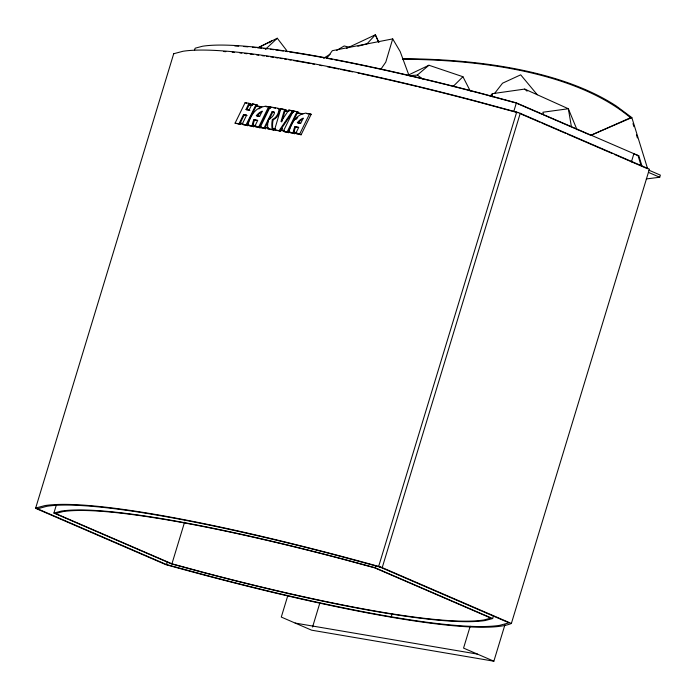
<?xml version="1.0" encoding="UTF-8"?>
<svg xmlns="http://www.w3.org/2000/svg" width="696" height="696" viewBox="0 0 696 696"><rect width="100%" height="100%" fill="white"/><g stroke="black" fill="none" stroke-linecap="round" stroke-linejoin="round"><path stroke-width="1.04" d="M492.281 96.822L492.35 93.673L524.714 89.079L568.345 108.75L576.993 129.7M253.875 125.115L253.657 126.707L252.161 126.054L252.378 124.462A13.99 9.544 -66.6 0 1 253.875 119.738L257.729 120.338L254.71 126.489L260.113 127.803L260.617 126.776L259.869 126.454L268.926 107.993L270.448 108.254M253.805 125.619L253.126 124.793A13.99 9.544 -66.6 0 1 254.623 120.06L257.52 120.495M294.66 133.684L293.173 133.04L293.39 131.448A13.99 9.544 -66.6 0 1 294.887 126.716L298.741 127.316L295.722 133.475L301.116 134.78L311.182 114.274L305.614 113.109L301.238 114.361A18.862 12.867 -66.6 0 0 289.623 129.491L288.997 132.327L294.66 133.684L294.887 132.092M294.817 132.597L294.138 131.77A13.99 9.544 -66.6 0 1 295.626 127.037L298.532 127.481M253.657 126.707L247.985 125.35L248.611 122.513A18.862 12.867 -66.6 0 1 260.234 107.384L265.776 106.149L270.178 107.288L269.674 108.315L268.926 107.993M282.506 128.499L280.618 131.292L274.563 129.874L280.836 108.715L286.126 110.003L285.812 111.064L285.064 110.742L281.75 121.931M284.629 109.359L281.001 121.609L288.805 110.072L292.607 110.716L279.122 130.648L274.563 129.874M326.702 58.307L332.357 50.669L392.701 38.898L385.784 62.118L380.834 69.269M35.679 508.037L173.704 53.731L182.952 51.278A437.332 52.539 16.9 0 1 476.673 101.268L516.684 112.117A4.75 0.574 16.9 0 1 520.243 113.317L649.403 169.154L511.377 623.459A437.332 52.539 16.9 0 1 165.831 564.647L36.688 508.811A4.794 0.574 16.9 0 1 35.679 508.037L44.927 505.583A437.332 52.539 16.9 0 1 380.729 566.979L378.65 566.422L516.684 112.117M493.603 615.438L492.655 618.553L485.234 620.519A419.514 50.399 16.9 0 1 203.484 572.564L171.416 563.873L53.897 513.065L56.428 504.748M194.506 50.277L195.132 48.198L202.562 46.232A419.514 50.399 16.9 0 1 484.312 94.186L516.38 102.877L638.806 155.808L641.851 165.665M166.527 564.552L37.523 508.776L46.971 506.27A435.104 52.27 16.9 0 1 339.196 556.008L380.033 567.075L509.037 622.85L499.58 625.356A435.104 52.27 16.9 0 1 207.356 575.609L166.527 564.552L167.475 561.428M171.938 563.803L55.654 513.526L62.858 511.621A417.844 50.199 16.9 0 1 343.485 559.384L374.622 567.823L490.906 618.1L483.694 620.005A417.844 50.199 16.9 0 1 203.067 572.242L171.938 563.803L184.571 522.209M287.926 595.228L281.288 617.074L311.599 630.176L493.864 661.2L504.931 624.79M312.548 627.053L319.812 603.127M492.655 618.553L375.144 567.745L375.77 565.665M513.857 111.195L516.38 102.877M511.377 623.459L382.217 567.623L520.243 113.317M391.23 616.813L392.179 613.689M470.192 626.252L463.553 648.098L493.864 661.2M631.368 162.003L633.899 153.685M646.297 178.95L659.721 177.245L660.365 175.131L648.889 170.172M246.027 109.455L248.933 103.286L250.43 103.93L249.942 104.957L249.194 104.635L246.775 109.777L246.027 109.455L249.151 109.985L252.17 103.834L257.564 105.148L257.068 106.175L256.319 105.844L247.254 124.306L248.002 124.627L247.498 125.654L242.104 124.349L246.636 115.118L243.504 114.588L238.98 123.81L235.074 123.149L245.14 102.643L248.933 103.286M243.061 123.792L240.224 123.114L244.252 114.91L246.34 115.258M235.074 123.149L240.468 124.462L240.973 123.436M242.104 124.349L246.01 125.01L256.076 104.504M254.71 126.489L258.616 127.159L268.682 106.645M268.09 128.047L266.037 127.699L265.533 128.725L260.139 127.411L270.205 106.906L277.965 108.219A2.271 1.549 -66.6 0 1 278.974 109.785A9.179 6.264 -66.6 0 1 272.371 119.494A22.194 15.138 -66.6 0 0 271.997 127.925L272.249 129.473L273.745 130.126L272.745 128.247A22.194 15.138 -66.6 0 1 273.11 119.816A9.179 6.264 -66.6 0 0 279.722 110.107L280.436 110.003A2.271 1.549 -66.6 0 0 279.453 108.863L277.513 108.532M260.139 127.411L264.036 128.081L272.092 111.673L273.728 111.952A1.462 0.992 -66.6 0 1 274.137 113.909A7.447 5.081 -66.6 0 1 268.569 118.851A24.76 16.887 -66.6 0 0 267.612 127.124L267.699 128.699L273.745 130.126M266.037 127.699L265.289 127.377L268.421 121M268.569 118.851L269.317 119.173L272.841 111.995L274.476 112.274M283.289 131.353L293.355 110.847L298.645 112.134L298.14 113.161L297.392 112.839L288.335 131.3L289.084 131.622L288.579 132.649L283.289 131.353L288.579 132.649M287.083 132.005L297.149 111.49M295.722 133.475L299.628 134.137L309.694 113.631M284.281 130.804L280.54 129.969L292.677 112.039L293.599 112.195M256.363 115.658L256.459 115.536A13.99 9.544 -66.6 0 1 262.262 111.108L259.747 116.241L256.363 115.658L259.643 116.415M297.375 122.644L297.47 122.513A13.99 9.544 -66.6 0 1 303.273 118.094L300.75 123.218L297.375 122.644L300.655 123.392M494.56 93.473L502.538 83.198L520.695 74.829L537.277 94.734M490.123 96.057L492.35 93.673M452.948 86.617L462.936 76.725L470.305 91.106M265.454 49.338L277.278 38.236L286.682 50.495M408.935 75.716L417.313 75.081L428.927 65.25L462.936 76.725M269.187 42.839L271.753 40.873L257.729 47.902L277.278 38.236M631.081 117.467L590.895 135.294L631.846 117.598L647.619 168.736M323.605 58.186L330.148 54.297M336.69 50.416L344.163 45.971L349.401 47.215M407.769 75.342L428.927 65.25M346.486 48.372L375.361 34.8L378.92 42.517M53.897 513.065L61.318 511.099A419.514 50.399 16.9 0 1 343.076 559.062L375.144 567.745M357.857 46.232L366.983 43.857L375.361 34.8L378.389 41.743M266.098 106.775L267.273 106.801M307.101 113.761L308.285 113.779M631.333 117.946L630.576 117.815A576.349 229.028 -17.1 0 0 402.584 59.221M634.108 153.981L638.806 155.808M273.632 107.88L275.572 108.202M248.533 103.608L250.43 103.93M257.564 105.148L252.17 103.834M268.726 107.045L270.178 107.288M286.126 110.003L280.836 108.715M292.198 111.038L288.805 110.072M309.737 114.022L311.182 114.274M249.194 104.635L252.413 105.183M256.319 105.844L261.957 106.81M285.064 110.742L288.884 111.395M297.392 112.839L302.978 113.787M249.942 104.957L252.091 105.322M258.007 106.331L260.826 106.81M286.761 111.23L288.675 111.551M298.14 113.161L301.864 113.796M246.775 109.777L249.899 110.307M247.08 115.588L243.504 114.588M240.224 123.114L242.312 123.462M247.254 124.306L248.968 124.601M253.057 125.297L255.963 125.785M259.869 126.454L261.383 126.716M265.289 127.377L268.378 127.899M272.806 128.656L275.625 129.134M280.54 129.969L284.534 130.657M288.335 131.3L289.98 131.579M294.069 132.275L296.975 132.771M273.545 128.977L275.433 129.299M247.985 125.35L252.161 126.054M267.699 128.699L272.249 129.473M288.997 132.327L293.173 133.04M295.174 623.077L477.439 654.101M514.822 102.669L484.729 94.517A417.844 50.199 16.9 0 0 446.623 84.738M518.059 112.769L477.23 101.703A435.104 52.27 16.9 0 0 418.766 86.904M515.858 102.947L542.689 114.553M544.681 115.414L590.399 135.181M521.034 114.057L539.887 122.209M541.871 123.061L565.691 133.362M567.675 134.224L612.332 153.529M614.316 154.381L647.062 168.545M648.472 172.382L659.721 177.245M293.355 110.847L294.843 111.49M292.677 112.039L293.425 112.361M270.205 106.906L271.692 107.549M272.092 111.673L272.841 111.995M245.14 102.643L246.636 103.286M294.904 126.663L296.4 127.316L295.626 127.037M272.371 119.494L273.11 119.816M299.628 134.137L301.116 134.78M253.901 119.686L255.389 120.33L254.623 120.06M279.122 130.648L280.618 131.292M264.036 128.081L265.533 128.725M258.616 127.159L260.113 127.803M246.01 125.01L247.498 125.654M238.98 123.81L240.468 124.462M417.313 75.081L422.576 78.935M631.846 117.598L616.308 106.036A577.462 229.471 -17.1 0 0 403.141 58.681M524.714 89.079L527.081 91.176M392.701 38.898L400.165 51.539L408.804 74.924M632.977 123.601L633.925 126.672M636.448 134.859L637.397 137.921M638.049 155.678L641.094 165.535M543.785 115.362L542.923 112.23L568.345 108.75L571.39 126.594M223.808 51.53A435.104 52.27 16.9 0 1 225.852 51.678M232.194 52.2A435.104 52.27 16.9 0 1 234.378 52.4M239.824 52.948A435.104 52.27 16.9 0 1 241.834 53.157M244.888 53.496A435.104 52.27 16.9 0 1 246.958 53.731M250.108 54.105A435.104 52.27 16.9 0 1 253.318 54.505M256.58 54.923A435.104 52.27 16.9 0 1 258.79 55.219M262.14 55.671A435.104 52.27 16.9 0 1 264.402 55.984M266.429 56.272A435.104 52.27 16.9 0 1 268.473 56.567M270.544 56.872A435.104 52.27 16.9 0 1 273.685 57.342M275.799 57.664A435.104 52.27 16.9 0 1 277.93 57.994M280.088 58.333A435.104 52.27 16.9 0 1 282.254 58.673M284.438 59.029A435.104 52.27 16.9 0 1 286.648 59.386M288.866 59.752A435.104 52.27 16.9 0 1 291.102 60.126M293.355 60.508A435.104 52.27 16.9 0 1 310.077 63.467M312.226 63.867A435.104 52.27 16.9 0 1 314.392 64.267M319.856 65.302A435.104 52.27 16.9 0 1 322.065 65.72M327.425 66.764A435.104 52.27 16.9 0 1 338.787 69.026M340.883 69.452A435.104 52.27 16.9 0 1 352.594 71.879M358.005 73.028A435.104 52.27 16.9 0 1 360.18 73.498M361.18 73.715A435.104 52.27 16.9 0 1 416.704 86.408M173.748 53.94A4.794 0.574 16.9 0 1 173.704 53.731M378.65 566.422A4.75 0.574 16.9 0 1 382.217 567.623M234.761 45.936A417.844 50.199 16.9 0 1 238.676 46.153M243.774 46.51A417.844 50.199 16.9 0 1 248.028 46.858M252.413 47.258A417.844 50.199 16.9 0 1 255.797 47.589M258.799 47.911A417.844 50.199 16.9 0 1 261.87 48.25M263.941 48.485A417.844 50.199 16.9 0 1 267.107 48.868M270.335 49.268A417.844 50.199 16.9 0 1 273.615 49.694M275.834 49.99A417.844 50.199 16.9 0 1 279.209 50.451M280.34 50.608A417.844 50.199 16.9 0 1 283.385 51.043M285.438 51.339A417.844 50.199 16.9 0 1 287.518 51.652M289.614 51.965A417.844 50.199 16.9 0 1 324.78 57.898M326.92 58.299A417.844 50.199 16.9 0 1 332.331 59.317M334.515 59.726A417.844 50.199 16.9 0 1 371.246 67.19M372.325 67.425A417.844 50.199 16.9 0 1 408.013 75.42M409.039 75.655A417.844 50.199 16.9 0 1 445.614 84.486M269.891 119.059A7.447 5.081 -66.6 0 1 269.317 119.173M298.219 122.835A13.99 9.544 -66.6 0 1 302.786 118.972M258.816 108.959A18.862 12.867 -66.6 0 1 260.974 107.706M295.826 119.555A18.862 12.867 -66.6 0 1 297.757 117.581M257.207 115.858A13.99 9.544 -66.6 0 1 261.774 111.995"/></g></svg>
